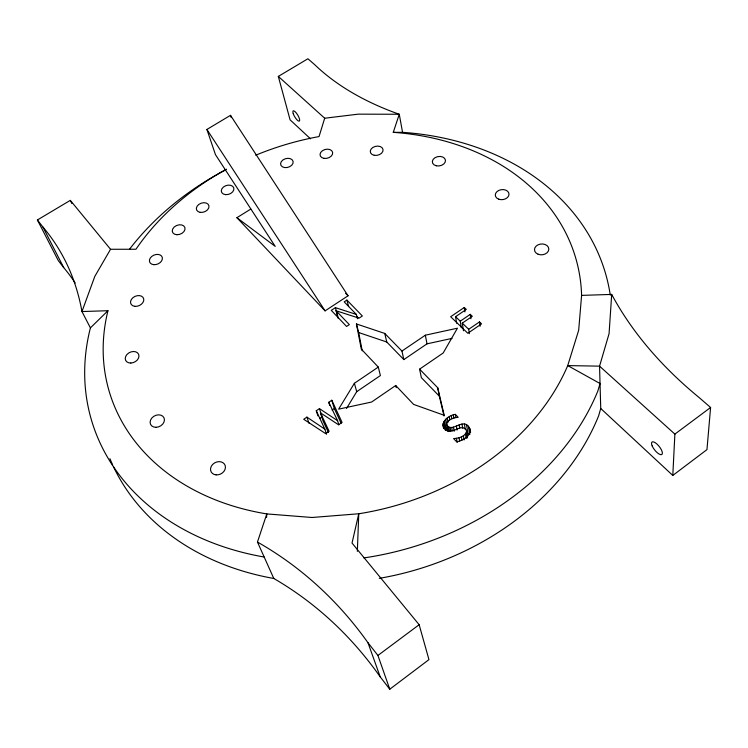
<?xml version="1.0" encoding="UTF-8"?>
<svg xmlns="http://www.w3.org/2000/svg" width="748" height="748" viewBox="0 0 748 748"><rect width="100%" height="100%" fill="white"/><g stroke="black" fill="none" stroke-linecap="round" stroke-linejoin="round"><path stroke-width="1.12" d="M466.453 432.148L466.462 430.437C461.451 422.283 452.316 435.532 445.696 429.801C438.178 423.518 448.613 415.065 455.317 414.355L458.187 417.319C453.905 417.693 448.809 418.964 446.855 423.228L446.752 424.864C451.96 433.139 462.068 418.506 468.37 426.248C474.503 433.728 463.311 440.946 456.626 441.769L453.587 438.571C458.365 438.328 464.33 436.954 466.453 432.148L467.35 437.346M357.348 551.379L358.76 513.764A242.614 188.683 -15.3 0 0 567.732 365.594L599.55 366.155L674.883 434.111L672.798 475.438L706.963 449.623L710.6 407.492L699.062 397.497A439.487 290.635 9.4 0 1 611.696 294.413L581.598 295.385A242.614 188.683 -15.3 0 0 393.27 132.349L399.264 114.266A293.244 178.856 -6.8 0 1 314.525 64.515L307.896 58.774L278.321 76.408L290.074 119.83L310.532 138.847M266.578 517.41L266.793 513.913A242.614 188.683 -15.3 0 1 107.955 310.71L81.962 311.551A406.79 262.483 -36.4 0 0 42.888 226.99L37.4 219.968L70.321 200.352L110.536 249.28L135.958 249.243A242.614 188.683 -15.3 0 1 226.466 169.198M611.696 294.413L609.078 333.636L599.55 366.155L600.738 408.483L598.662 415.748A260.902 208.636 -15.3 0 1 379.292 578.354M581.598 295.385L578.681 330.251L567.732 365.594L600.036 383.528L597.895 390.886A267.298 210.497 -15.3 0 1 366.66 557.503L363.472 557.746M278.321 76.408L324.688 118.231L319.041 136.575A242.614 188.683 -15.3 0 0 255.713 155.21M273.796 578.475L257.462 542.048L266.793 513.913L312.047 517.494L358.76 513.764L352.028 543.067L419.151 624.72L428.95 659.624L389.773 689.226L380.199 676.846A511.744 406.033 -62.7 0 0 273.796 578.475A260.902 208.636 -15.3 0 1 113.603 466.958M110.536 249.28L94.809 276.405L81.962 311.551L90.405 327.886A267.298 210.497 -15.3 0 0 264.175 557.017M346.511 408.502L356.712 391.671L380.405 375.552L378.292 367.081L361.321 349.157L356.431 323.949L384.752 333.43L401.947 351.055L403.845 359.601L427.024 343.837L452.044 338.386M378.292 367.081L354.384 383.294L338.629 409.156L371.588 402.031L395.72 385.501L413.625 404.416L444.219 415.308L437.711 387.735L419.591 369.147L443.19 352.981L457.439 328.194L425.332 335.197L401.947 351.055M445.303 430.278L447.351 427.557M90.405 327.886L107.955 310.71M389.773 689.226L377.927 655.454L419.151 624.72M674.883 434.111L710.6 407.492M469.37 333.655L468.697 329.288L479.487 321.921L481.553 323.875L467.827 333.271L450.661 316.722L464.265 307.493L466.285 309.41L455.569 316.685L456.645 323.239M463.489 330.766L462.283 323.127L472.306 316.301L470.258 314.375L460.254 321.182L461.301 327.727M319.742 418.441L322.079 416.851L319.433 408.623L316.282 410.746L317.956 415.888M332.075 410.044L334.319 408.52L331.785 400.236L328.765 402.284L329.728 405.388M326.521 434.27L324.875 429.174L306.914 417.113L303.716 419.273L325.661 433.634L329.111 431.269L320.453 412.831L338.564 424.799L342.07 422.396L331.785 400.236M356.375 314.45L335.413 307.643L331.271 310.364L346.586 326.446L349.335 324.623L336.086 310.757L359.077 318.162L362.35 315.983L346.904 300.079L344.202 301.865L356.375 314.45L357.488 318.751M236.901 217.705L325.081 310.869L348.054 295.787L230.506 115.332L206.897 129.46L215.471 154.658L275.217 246.373L236.901 217.705L250.758 209.085M324.688 118.231L358.283 114.154L399.264 114.266L402.555 132.321A267.298 210.497 -15.3 0 1 610.284 295.189M393.27 132.349L402.555 132.321M356.431 323.949L358.657 332.533L386.772 342.014L403.845 359.601M319.433 408.623L337.6 420.703L338.863 424.808M600.738 408.483L672.798 475.438M455.569 316.685L460.254 321.182M462.283 323.127L468.697 329.288M345.613 293.291L348.054 295.787M444.013 415.981L439.356 396.197L421.367 377.656L419.591 369.147M356.45 316.245L358.068 317.919M257.462 542.048A540.224 423.564 -60.7 0 1 367.969 642.719L377.927 655.454M75.211 282.978A390.138 259.406 -37.4 0 0 63.72 267.616L58.307 260.622L37.4 219.968M206.897 129.46L325.081 310.869M42.888 226.99L63.72 267.616M328.765 402.284L337.6 420.703M70.826 201.408L71.827 203.512M328.363 432.279L323.099 421.049L320.453 412.831M316.282 410.746L324.875 429.174M334.319 408.52L341.135 423.237M367.969 642.719L380.199 676.846M306.914 417.113L308.98 423.246M230.506 115.332L231.207 117.539M354.384 383.294L356.712 391.671M335.413 307.643L337.778 316.245M336.086 310.757L338.161 318.274M346.904 300.079L348.615 306.558M395.72 385.501L396.225 387.604M384.752 333.43L386.772 342.014M425.332 335.197L427.024 343.837M442.966 424.939L443.555 428.417M443.686 421.947L445.097 429.24M443.153 423.443L444.172 428.651M358.657 332.533L362.21 350.803M444.546 420.535L446.163 428.875M437.711 387.735L439.356 396.197M447.248 425.313L448.445 431.559M445.752 419.217L447.959 431.11M447.285 417.973L448.08 422.153M448.8 427.239L449.585 431.4M449.249 416.73L449.838 419.862M450.184 427.66L450.773 430.783M451.727 427.604L452.306 430.726M456.448 438.3L457.215 442.442M451.259 415.71L451.839 418.852M453.438 427.108L454.214 431.269M453.288 414.925L453.858 418.067M455.317 414.355L455.887 417.496M459.038 437.776L459.609 440.881M456.317 425.902L457.075 430.072M461.423 436.916L461.974 440.02M459.15 424.742L459.711 427.875M461.946 424.023L462.685 428.202M463.414 435.775L464.143 439.918M465.462 433.952L466.182 438.113M466.462 430.437L467.537 436.682M466.088 433.055L466.986 438.244M464.396 424.069L465.293 429.287M466.518 424.827L467.949 433.176L469.791 434.597L468.37 426.248M469.305 427.445L470.183 432.662M469.94 428.828L470.595 432.381M464.265 307.493L464.938 311.888M470.258 314.375L470.922 318.751M479.487 321.921L480.104 326.296M129.61 249.103A267.298 210.497 -15.3 0 1 225.803 169.787M112.639 464.891A260.902 208.636 -15.3 0 1 109.928 458.683M293.263 113.761A5.993 1.748 59.1 0 0 299.2 121.176A5.993 1.748 59.1 0 0 296.311 112.985A5.993 1.748 59.1 0 0 293.263 113.761M652.163 445.92A7.938 2.88 51.4 0 0 661.569 454.625A7.938 2.88 51.4 0 0 657.109 444.19A7.938 2.88 51.4 0 0 652.163 445.92M498.673 199.164A6.872 5.012 -7 0 0 509.014 194.293A6.872 5.012 -7 0 0 498.794 190.431A6.872 5.012 -7 0 0 498.673 199.164M374.271 155.304A6.489 4.572 -12.2 0 0 383.023 149.441A6.489 4.572 -12.2 0 0 372.719 147.543A6.489 4.572 -12.2 0 0 374.271 155.304M324.08 158.37A6.433 4.507 -14.2 0 0 332.626 152.33A6.433 4.507 -14.2 0 0 322.388 150.741A6.433 4.507 -14.2 0 0 324.08 158.37M436.224 165.776A6.629 4.722 -9.8 0 0 445.453 160.166A6.629 4.722 -9.8 0 0 435.046 157.678A6.629 4.722 -9.8 0 0 436.224 165.776M284.577 167.561A6.423 4.497 -15.7 0 0 293.113 161.437A6.423 4.497 -15.7 0 0 282.95 159.932A6.423 4.497 -15.7 0 0 284.577 167.561M134.818 306.325A6.91 5.058 -23.8 0 0 143.719 298.901A6.91 5.058 -23.8 0 0 132.957 297.676A6.91 5.058 -23.8 0 0 134.818 306.325M156.023 427.304A7.48 5.862 -27.2 0 0 164.018 417.842A7.48 5.862 -27.2 0 0 151.788 418.067A7.48 5.862 -27.2 0 0 156.023 427.304M200.221 212.357A6.536 4.619 -19.4 0 0 208.973 205.915A6.536 4.619 -19.4 0 0 198.818 204.428A6.536 4.619 -19.4 0 0 200.221 212.357M153.667 264.661A6.732 4.843 -22.1 0 0 162.307 257.527A6.732 4.843 -22.1 0 0 151.741 256.442A6.732 4.843 -22.1 0 0 153.667 264.661M176.939 234.722A6.61 4.703 -20.7 0 0 184.859 227.448A6.61 4.703 -20.7 0 0 174.162 227.065A6.61 4.703 -20.7 0 0 176.939 234.722M225.634 194.639A6.48 4.563 -18.2 0 0 233.787 187.944A6.48 4.563 -18.2 0 0 223.381 187.065A6.48 4.563 -18.2 0 0 225.634 194.639M130.806 363.042A7.162 5.395 -25.7 0 0 138.586 354.225A7.162 5.395 -25.7 0 0 126.898 354.552A7.162 5.395 -25.7 0 0 130.806 363.042M538.111 254.245A7.181 5.423 -4.8 0 0 548.826 249.093A7.181 5.423 -4.8 0 0 538.018 244.839A7.181 5.423 -4.8 0 0 538.111 254.245M216.05 474.868A7.723 6.33 -26.5 0 0 225.185 465.555A7.723 6.33 -26.5 0 0 212.684 464.396A7.723 6.33 -26.5 0 0 216.05 474.868"/></g></svg>
